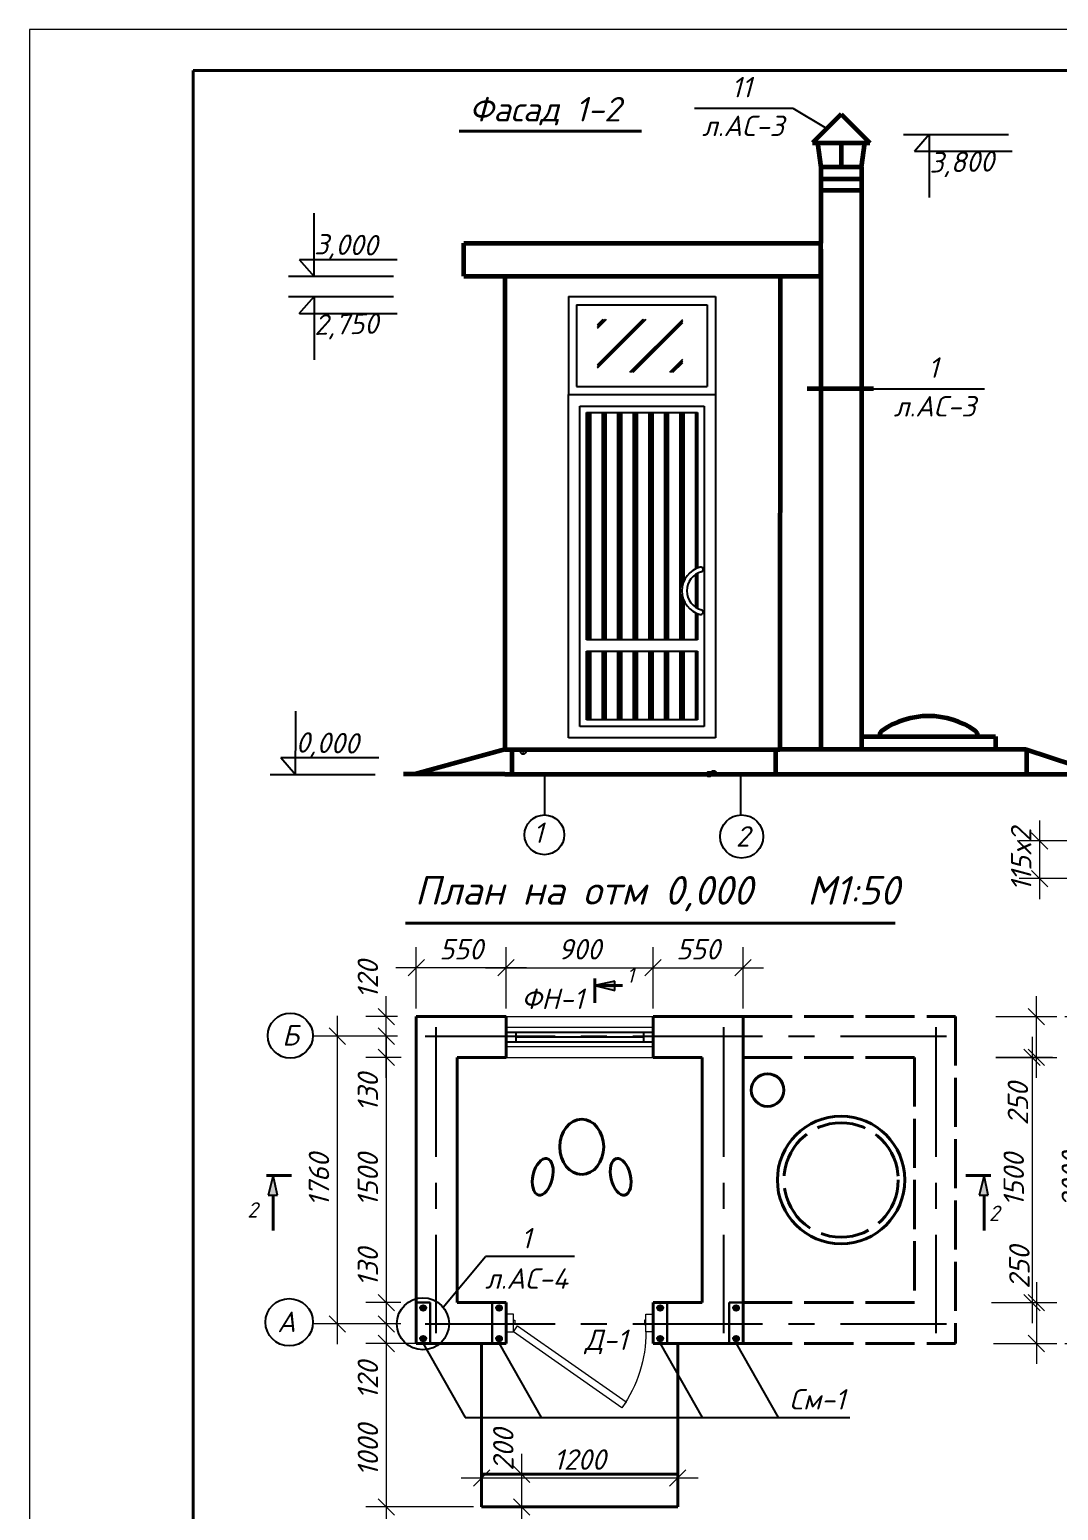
# Model space of a CAD drawing. Extents: x 108150 to 142535, y -18867 to -9422.
# Drawn here: x 140003.4 to 140129.3, y -15978.5 to -15797.3 of the extents above; entities that cross this region are included whole.
import ezdxf

# ---------------------------------------------------------------- set-up
doc = ezdxf.new("R2010")
doc.units = 0
doc.header["$MEASUREMENT"] = 0
doc.header["$PDMODE"] = 32
doc.header["$PDSIZE"] = 0.6
doc.linetypes.add('ACAD_ISO02W100', pattern=[15, 12, -3])
doc.linetypes.add('CENTER', pattern=[50.8, 31.75, -6.35, 6.35, -6.35])
for name, color, linetype, lineweight in [('A_Doors', 8, 'Continuous', 13), ('Выносные', 8, 'Continuous', 15), ('надписи', 2, 'Continuous', 15), ('Основные', 4, 'Continuous', 40), ('Разм.', 8, 'Continuous', 15), ('Размер', 8, 'Continuous', 30), ('РАЗМЕРЫ', 8, 'Continuous', 30), ('Существующ', 7, 'Continuous', 15), ('Текст', 2, 'Continuous', 15)]:
    doc.layers.add(name, color=color, linetype=linetype, lineweight=lineweight)
doc.styles.add('ГОСТ2.5', font='isocpeur.ttf', dxfattribs={"oblique": 15, "height": 2.5})
doc.styles.add('ГОСТ3', font='isocpeur.ttf', dxfattribs={"oblique": 15, "height": 3})
doc.styles.add('ГОСТ3.5', font='isocpeur.ttf', dxfattribs={"oblique": 15, "height": 3.5})
doc.dimstyles.new('50', dxfattribs={"dimtxt": 3.5, "dimasz": 2, "dimexe": 2.5, "dimexo": 1, "dimgap": 1, "dimtad": 1, "dimdec": 0, "dimlfac": 50, "dimtxsty": 'ГОСТ3.5', "dimblk": 'ARCHTICK', "dimcen": 2.5, "dimdle": 2.5, "dimclrd": 256, "dimclre": 256, "dimclrt": 2, "dimadec": 3, "dimazin": 0, "dimtfac": 1, "dimtdec": 0, "dimtmove": 1, "dimatfit": 3, "dimldrblk": 'DOTSMALL', "dimfxl": 1, "dimlwd": -1, "dimlwe": -1, "dimarcsym": 0})

# ---------------------------------------------------------------- blocks, each defined once
blk = doc.blocks.new('*U4020')
at = {"layer": 'A_Doors', "color": 1, "linetype": 'Continuous', "lineweight": 13}
for points in [[(50, 120), (79, 79), (824, 601), (795, 642)], [(50, 0), (0, 0), (0, 120), (50, 120)], [(960, 0), (1010, 0), (1010, 120), (960, 120)], [(50, 40), (60, 40), (60, 70), (50, 70)], [(960, 40), (950, 40), (950, 70), (960, 70)]]:
    blk.add_lwpolyline(points, close=True, dxfattribs=at)
blk.add_arc((50, 120), 910, 0, 35, dxfattribs=at)
blk = doc.blocks.new('_Oblique')
at = {"color": 0, "linetype": 'ByBlock', "lineweight": -2}
blk.add_line((-0.5, -0.5), (0.5, 0.5), dxfattribs=at)
blk = doc.blocks.new('*D4247')
at = {"layer": 'Defpoints', "color": 0, "lineweight": 0, "ltscale": 0.5, "transparency": 16777216}
for p in [(140041.08, -15920.49), (140047.43, -15920.49), (140047.43, -15955.69)]:
    blk.add_point(p, dxfattribs=at)
at = {"layer": 'Разм.', "ltscale": 0.5, "transparency": 16777216}
for p, q in [((140041.08, -15958.19), (140041.08, -15917.99)), ((140046.43, -15920.49), (140038.58, -15920.49)), ((140046.43, -15955.69), (140038.58, -15955.69))]:
    blk.add_line(p, q, dxfattribs=at)
at = {"layer": 'Разм.', "ltscale": 0.5, "transparency": 16777216, "xscale": 2, "yscale": 2, "zscale": 2}
for p, rotation in [((140041.08, -15920.49), 90), ((140041.08, -15955.69), 270)]:
    blk.add_blockref('_Oblique', p, dxfattribs=dict(at, rotation=rotation))
at = {"layer": 'Разм.', "color": 2, "lineweight": 40, "ltscale": 0.5, "transparency": 16777216, "insert": (140038.83, -15938.09), "char_height": 2.5, "attachment_point": 5, "rotation": 90, "style": 'ГОСТ2.5'}
blk.add_mtext('1760', dxfattribs=at)
blk = doc.blocks.new('_DotSmall')
at = {"color": 0, "linetype": 'ByBlock', "lineweight": 15, "const_width": 0.5}
blk.add_lwpolyline([(-0.0625, 0, 1), (0.0625, 0, 1)], format="xyb", close=True, dxfattribs=at)
blk = doc.blocks.new('*D4248')
at = {"layer": 'Defpoints', "color": 0, "lineweight": 0, "ltscale": 0.5, "transparency": 16777216}
for p in [(140049.9, -15923.09), (140047.06, -15953.09), (140049.13, -15953.09)]:
    blk.add_point(p, dxfattribs=at)
at = {"layer": 'Разм.', "ltscale": 0.5, "transparency": 16777216}
for p, q in [((140047.06, -15920.59), (140047.06, -15955.59)), ((140048.9, -15923.09), (140044.56, -15923.09)), ((140048.13, -15953.09), (140044.56, -15953.09))]:
    blk.add_line(p, q, dxfattribs=at)
at = {"layer": 'Разм.', "ltscale": 0.5, "transparency": 16777216, "xscale": 2, "yscale": 2, "zscale": 2}
for p, rotation in [((140047.06, -15923.09), 90), ((140047.06, -15953.09), 270)]:
    blk.add_blockref('_Oblique', p, dxfattribs=dict(at, rotation=rotation))
at = {"layer": 'Разм.', "color": 2, "lineweight": 40, "ltscale": 0.5, "transparency": 16777216, "insert": (140044.81, -15938.09), "char_height": 2.5, "attachment_point": 5, "rotation": 90, "style": 'ГОСТ2.5'}
blk.add_mtext('1500', dxfattribs=at)
blk = doc.blocks.new('*D4249')
at = {"layer": 'Defpoints', "color": 0, "lineweight": 0, "ltscale": 0.5, "transparency": 16777216}
for p in [(140047.06, -15920.49), (140049.44, -15920.49), (140049.44, -15923.09)]:
    blk.add_point(p, dxfattribs=at)
at = {"layer": 'Разм.', "ltscale": 0.5, "transparency": 16777216}
for p, q in [((140047.06, -15925.59), (140047.06, -15917.99)), ((140048.44, -15920.49), (140044.56, -15920.49)), ((140048.44, -15923.09), (140044.56, -15923.09))]:
    blk.add_line(p, q, dxfattribs=at)
at = {"layer": 'Разм.', "ltscale": 0.5, "transparency": 16777216, "xscale": 2, "yscale": 2, "zscale": 2}
for p, rotation in [((140047.06, -15920.49), 90), ((140047.06, -15923.09), 270)]:
    blk.add_blockref('_Oblique', p, dxfattribs=dict(at, rotation=rotation))
at = {"layer": 'Разм.', "color": 2, "lineweight": 40, "ltscale": 0.5, "transparency": 16777216, "insert": (140044.81, -15927.4), "char_height": 2.5, "attachment_point": 5, "rotation": 90, "style": 'ГОСТ2.5'}
blk.add_mtext('130', dxfattribs=at)
blk = doc.blocks.new('*D4250')
at = {"layer": 'Defpoints', "color": 0, "lineweight": 0, "ltscale": 0.5, "transparency": 16777216}
for p in [(140047.06, -15918.09), (140049.44, -15918.09), (140049.44, -15920.49)]:
    blk.add_point(p, dxfattribs=at)
at = {"layer": 'Разм.', "ltscale": 0.5, "transparency": 16777216}
for p, q in [((140047.06, -15922.99), (140047.06, -15915.59)), ((140048.44, -15918.09), (140044.56, -15918.09)), ((140048.44, -15920.49), (140044.56, -15920.49))]:
    blk.add_line(p, q, dxfattribs=at)
at = {"layer": 'Разм.', "ltscale": 0.5, "transparency": 16777216, "xscale": 2, "yscale": 2, "zscale": 2}
for p, rotation in [((140047.06, -15918.09), 90), ((140047.06, -15920.49), 270)]:
    blk.add_blockref('_Oblique', p, dxfattribs=dict(at, rotation=rotation))
at = {"layer": 'Разм.', "color": 2, "lineweight": 40, "ltscale": 0.5, "transparency": 16777216, "insert": (140044.81, -15913.58), "char_height": 2.5, "attachment_point": 5, "rotation": 90, "style": 'ГОСТ2.5'}
blk.add_mtext('120', dxfattribs=at)
blk = doc.blocks.new('*D4251')
at = {"layer": 'Defpoints', "color": 0, "lineweight": 0, "ltscale": 0.5, "transparency": 16777216}
for p in [(140049.83, -15953.09), (140047.06, -15955.69), (140049.85, -15955.69)]:
    blk.add_point(p, dxfattribs=at)
at = {"layer": 'Разм.', "ltscale": 0.5, "transparency": 16777216}
for p, q in [((140047.06, -15950.59), (140047.06, -15958.19)), ((140048.83, -15953.09), (140044.56, -15953.09)), ((140048.85, -15955.69), (140044.56, -15955.69))]:
    blk.add_line(p, q, dxfattribs=at)
at = {"layer": 'Разм.', "ltscale": 0.5, "transparency": 16777216, "xscale": 2, "yscale": 2, "zscale": 2}
for p, rotation in [((140047.06, -15953.09), 90), ((140047.06, -15955.69), 270)]:
    blk.add_blockref('_Oblique', p, dxfattribs=dict(at, rotation=rotation))
at = {"layer": 'Разм.', "color": 2, "lineweight": 40, "ltscale": 0.5, "transparency": 16777216, "insert": (140044.81, -15948.78), "char_height": 2.5, "attachment_point": 5, "rotation": 90, "style": 'ГОСТ2.5'}
blk.add_mtext('130', dxfattribs=at)
blk = doc.blocks.new('*D4252')
at = {"layer": 'Defpoints', "color": 0, "lineweight": 0, "ltscale": 0.5, "transparency": 16777216}
for p in [(140049.29, -15955.69), (140047.06, -15958.09), (140049.35, -15958.09)]:
    blk.add_point(p, dxfattribs=at)
at = {"layer": 'Разм.', "ltscale": 0.5, "transparency": 16777216}
for p, q in [((140047.06, -15953.19), (140047.06, -15960.59)), ((140048.29, -15955.69), (140044.56, -15955.69)), ((140048.35, -15958.09), (140044.56, -15958.09))]:
    blk.add_line(p, q, dxfattribs=at)
at = {"layer": 'Разм.', "ltscale": 0.5, "transparency": 16777216, "xscale": 2, "yscale": 2, "zscale": 2}
for p, rotation in [((140047.06, -15955.69), 90), ((140047.06, -15958.09), 270)]:
    blk.add_blockref('_Oblique', p, dxfattribs=dict(at, rotation=rotation))
at = {"layer": 'Разм.', "color": 2, "lineweight": 40, "ltscale": 0.5, "transparency": 16777216, "insert": (140044.81, -15962.6), "char_height": 2.5, "attachment_point": 5, "rotation": 90, "style": 'ГОСТ2.5'}
blk.add_mtext('120', dxfattribs=at)
blk = doc.blocks.new('*D4253')
at = {"layer": 'Defpoints', "color": 0, "lineweight": 0, "ltscale": 0.5, "transparency": 16777216}
for p in [(140054.75, -15958.09), (140047.07, -15978.09), (140058.73, -15978.09)]:
    blk.add_point(p, dxfattribs=at)
at = {"layer": 'Разм.', "ltscale": 0.5, "transparency": 16777216}
for p, q in [((140047.07, -15955.59), (140047.07, -15980.59)), ((140053.75, -15958.09), (140044.57, -15958.09)), ((140057.73, -15978.09), (140044.57, -15978.09))]:
    blk.add_line(p, q, dxfattribs=at)
at = {"layer": 'Разм.', "ltscale": 0.5, "transparency": 16777216, "xscale": 2, "yscale": 2, "zscale": 2}
for p, rotation in [((140047.07, -15958.09), 90), ((140047.07, -15978.09), 270)]:
    blk.add_blockref('_Oblique', p, dxfattribs=dict(at, rotation=rotation))
at = {"layer": 'Разм.', "color": 2, "lineweight": 40, "ltscale": 0.5, "transparency": 16777216, "insert": (140044.82, -15971.16), "char_height": 2.5, "attachment_point": 5, "rotation": 90, "style": 'ГОСТ2.5'}
blk.add_mtext('1000', dxfattribs=at)
blk = doc.blocks.new('*D4263')
at = {"layer": 'Defpoints', "color": 0, "lineweight": 0, "ltscale": 0.5, "transparency": 16777216}
for p in [(140120.67, -15918.09), (140120.66, -15923.09), (140126.62, -15923.09)]:
    blk.add_point(p, dxfattribs=at)
at = {"layer": 'Разм.', "ltscale": 0.5, "transparency": 16777216}
for p, q in [((140126.62, -15915.59), (140126.62, -15925.59)), ((140121.67, -15918.09), (140129.12, -15918.09)), ((140121.66, -15923.09), (140129.12, -15923.09))]:
    blk.add_line(p, q, dxfattribs=at)
at = {"layer": 'Разм.', "ltscale": 0.5, "transparency": 16777216, "xscale": 2, "yscale": 2, "zscale": 2}
for p, rotation in [((140126.62, -15918.09), 90), ((140126.62, -15923.09), 270)]:
    blk.add_blockref('_Oblique', p, dxfattribs=dict(at, rotation=rotation))
at = {"layer": 'Разм.', "color": 2, "lineweight": 40, "ltscale": 0.5, "transparency": 16777216, "insert": (140124.37, -15928.78), "char_height": 2.5, "attachment_point": 5, "rotation": 90, "style": 'ГОСТ2.5'}
blk.add_mtext('250', dxfattribs=at)
blk = doc.blocks.new('*D4264')
at = {"layer": 'Defpoints', "color": 0, "lineweight": 0, "ltscale": 0.5, "transparency": 16777216}
for p in [(140120.66, -15923.07), (140120.15, -15953.09), (140126.11, -15953.09)]:
    blk.add_point(p, dxfattribs=at)
at = {"layer": 'Разм.', "ltscale": 0.5, "transparency": 16777216}
for p, q in [((140126.11, -15920.57), (140126.11, -15955.59)), ((140121.66, -15923.07), (140128.61, -15923.07)), ((140121.15, -15953.09), (140128.61, -15953.09))]:
    blk.add_line(p, q, dxfattribs=at)
at = {"layer": 'Разм.', "ltscale": 0.5, "transparency": 16777216, "xscale": 2, "yscale": 2, "zscale": 2}
for p, rotation in [((140126.11, -15923.07), 90), ((140126.11, -15953.09), 270)]:
    blk.add_blockref('_Oblique', p, dxfattribs=dict(at, rotation=rotation))
at = {"layer": 'Разм.', "color": 2, "lineweight": 40, "ltscale": 0.5, "transparency": 16777216, "insert": (140123.86, -15938.08), "char_height": 2.5, "attachment_point": 5, "rotation": 90, "style": 'ГОСТ2.5'}
blk.add_mtext('1500', dxfattribs=at)
blk = doc.blocks.new('*D4265')
at = {"layer": 'Defpoints', "color": 0, "lineweight": 0, "ltscale": 0.5, "transparency": 16777216}
for p in [(140120.29, -15953.09), (140120.37, -15958.09), (140126.64, -15958.09)]:
    blk.add_point(p, dxfattribs=at)
at = {"layer": 'Разм.', "ltscale": 0.5, "transparency": 16777216}
for p, q in [((140126.64, -15950.59), (140126.64, -15960.59)), ((140121.29, -15953.09), (140129.14, -15953.09)), ((140121.37, -15958.09), (140129.14, -15958.09))]:
    blk.add_line(p, q, dxfattribs=at)
at = {"layer": 'Разм.', "ltscale": 0.5, "transparency": 16777216, "xscale": 2, "yscale": 2, "zscale": 2}
for p, rotation in [((140126.64, -15953.09), 90), ((140126.64, -15958.09), 270)]:
    blk.add_blockref('_Oblique', p, dxfattribs=dict(at, rotation=rotation))
at = {"layer": 'Разм.', "color": 2, "lineweight": 40, "ltscale": 0.5, "transparency": 16777216, "insert": (140124.55, -15948.78), "char_height": 2.5, "attachment_point": 5, "rotation": 90, "style": 'ГОСТ2.5'}
blk.add_mtext('250', dxfattribs=at)
blk = doc.blocks.new('*D4266')
at = {"layer": 'Defpoints', "color": 0, "lineweight": 0, "ltscale": 0.5, "transparency": 16777216}
for p in [(140129.11, -15918.09), (140133.21, -15918.09), (140129.11, -15958.09)]:
    blk.add_point(p, dxfattribs=at)
at = {"layer": 'Разм.', "ltscale": 0.5, "transparency": 16777216}
for p, q in [((140133.21, -15960.59), (140133.21, -15915.59)), ((140130.11, -15918.09), (140135.71, -15918.09)), ((140130.11, -15958.09), (140135.71, -15958.09))]:
    blk.add_line(p, q, dxfattribs=at)
at = {"layer": 'Разм.', "ltscale": 0.5, "transparency": 16777216, "xscale": 2, "yscale": 2, "zscale": 2}
for p, rotation in [((140133.21, -15918.09), 90), ((140133.21, -15958.09), 270)]:
    blk.add_blockref('_Oblique', p, dxfattribs=dict(at, rotation=rotation))
at = {"layer": 'Разм.', "color": 2, "lineweight": 40, "ltscale": 0.5, "transparency": 16777216, "insert": (140130.96, -15938.09), "char_height": 2.5, "attachment_point": 5, "rotation": 90, "style": 'ГОСТ2.5'}
blk.add_mtext('2000', dxfattribs=at)
blk = doc.blocks.new('*D4363')
at = {"layer": 'Defpoints', "color": 0, "lineweight": 0, "ltscale": 0.5, "transparency": 16777216}
for p in [(140132.27, -15896.61), (140127.02, -15901.21), (140137.52, -15901.21)]:
    blk.add_point(p, dxfattribs=at)
at = {"layer": 'Разм.', "ltscale": 0.5, "transparency": 16777216}
for p, q in [((140127.02, -15894.11), (140127.02, -15903.71)), ((140131.27, -15896.61), (140124.52, -15896.61)), ((140136.52, -15901.21), (140124.52, -15901.21))]:
    blk.add_line(p, q, dxfattribs=at)
at = {"layer": 'Разм.', "ltscale": 0.5, "transparency": 16777216, "xscale": 2, "yscale": 2, "zscale": 2}
for p, rotation in [((140127.02, -15896.61), 90), ((140127.02, -15901.21), 270)]:
    blk.add_blockref('_Oblique', p, dxfattribs=dict(at, rotation=rotation))
at = {"layer": 'Разм.', "color": 2, "lineweight": 40, "ltscale": 0.5, "transparency": 16777216, "insert": (140124.77, -15898.91), "char_height": 2.5, "attachment_point": 5, "rotation": 90, "style": 'ГОСТ2.5'}
blk.add_mtext('115x2', dxfattribs=at)
blk = doc.blocks.new('*D4443')
at = {"layer": 'Defpoints', "color": 0, "lineweight": 0, "ltscale": 0.5, "transparency": 16777216}
for p in [(140050.73, -15912.11), (140050.73, -15918.09), (140061.73, -15918.09)]:
    blk.add_point(p, dxfattribs=at)
at = {"layer": 'Разм.', "ltscale": 0.5, "transparency": 16777216}
for p, q in [((140050.73, -15917.09), (140050.73, -15909.61)), ((140061.73, -15917.09), (140061.73, -15909.61)), ((140064.23, -15912.11), (140048.23, -15912.11))]:
    blk.add_line(p, q, dxfattribs=at)
at = {"layer": 'Разм.', "ltscale": 0.5, "transparency": 16777216, "xscale": 2, "yscale": 2, "zscale": 2, "rotation": 180}
blk.add_blockref('_Oblique', (140050.73, -15912.11), dxfattribs=at)
at = {"layer": 'Разм.', "ltscale": 0.5, "transparency": 16777216, "xscale": 2, "yscale": 2, "zscale": 2}
blk.add_blockref('_Oblique', (140061.73, -15912.11), dxfattribs=at)
at = {"layer": 'Разм.', "color": 2, "lineweight": 40, "ltscale": 0.5, "transparency": 16777216, "insert": (140056.23, -15909.86), "char_height": 2.5, "attachment_point": 5, "style": 'ГОСТ2.5'}
blk.add_mtext('550', dxfattribs=at)
blk = doc.blocks.new('*D4444')
at = {"layer": 'Defpoints', "color": 0, "lineweight": 0, "ltscale": 0.5, "transparency": 16777216}
for p in [(140079.73, -15912.11), (140061.73, -15918.09), (140079.73, -15918.09)]:
    blk.add_point(p, dxfattribs=at)
at = {"layer": 'Разм.', "ltscale": 0.5, "transparency": 16777216}
for p, q in [((140061.73, -15917.09), (140061.73, -15909.61)), ((140079.73, -15917.09), (140079.73, -15909.61)), ((140059.23, -15912.11), (140082.23, -15912.11))]:
    blk.add_line(p, q, dxfattribs=at)
at = {"layer": 'Разм.', "ltscale": 0.5, "transparency": 16777216, "xscale": 2, "yscale": 2, "zscale": 2, "rotation": 180}
blk.add_blockref('_Oblique', (140061.73, -15912.11), dxfattribs=at)
at = {"layer": 'Разм.', "ltscale": 0.5, "transparency": 16777216, "xscale": 2, "yscale": 2, "zscale": 2}
blk.add_blockref('_Oblique', (140079.73, -15912.11), dxfattribs=at)
at = {"layer": 'Разм.', "color": 2, "lineweight": 40, "ltscale": 0.5, "transparency": 16777216, "insert": (140070.73, -15909.86), "char_height": 2.5, "attachment_point": 5, "style": 'ГОСТ2.5'}
blk.add_mtext('900', dxfattribs=at)
blk = doc.blocks.new('*D4445')
at = {"layer": 'Defpoints', "color": 0, "lineweight": 0, "ltscale": 0.5, "transparency": 16777216}
for p in [(140090.73, -15912.11), (140079.73, -15918.09), (140090.73, -15918.09)]:
    blk.add_point(p, dxfattribs=at)
at = {"layer": 'Разм.', "ltscale": 0.5, "transparency": 16777216}
for p, q in [((140079.73, -15917.09), (140079.73, -15909.61)), ((140090.73, -15917.09), (140090.73, -15909.61)), ((140077.23, -15912.11), (140093.23, -15912.11))]:
    blk.add_line(p, q, dxfattribs=at)
at = {"layer": 'Разм.', "ltscale": 0.5, "transparency": 16777216, "xscale": 2, "yscale": 2, "zscale": 2, "rotation": 180}
blk.add_blockref('_Oblique', (140079.73, -15912.11), dxfattribs=at)
at = {"layer": 'Разм.', "ltscale": 0.5, "transparency": 16777216, "xscale": 2, "yscale": 2, "zscale": 2}
blk.add_blockref('_Oblique', (140090.73, -15912.11), dxfattribs=at)
at = {"layer": 'Разм.', "color": 2, "lineweight": 40, "ltscale": 0.5, "transparency": 16777216, "insert": (140085.23, -15909.86), "char_height": 2.5, "attachment_point": 5, "style": 'ГОСТ2.5'}
blk.add_mtext('550', dxfattribs=at)
blk = doc.blocks.new('*D4439')
at = {"layer": 'Defpoints', "color": 0, "lineweight": 0, "ltscale": 0.5, "transparency": 16777216}
for p in [(140058.73, -15974.54), (140082.73, -15974.54), (140082.73, -15974.54)]:
    blk.add_point(p, dxfattribs=at)
at = {"layer": 'Разм.', "ltscale": 0.5, "transparency": 16777216}
for p, q in [((140058.73, -15973.54), (140058.73, -15972.04)), ((140082.73, -15973.54), (140082.73, -15972.04)), ((140056.23, -15974.54), (140085.23, -15974.54))]:
    blk.add_line(p, q, dxfattribs=at)
at = {"layer": 'Разм.', "ltscale": 0.5, "transparency": 16777216, "xscale": 2, "yscale": 2, "zscale": 2, "rotation": 180}
blk.add_blockref('_Oblique', (140058.73, -15974.54), dxfattribs=at)
at = {"layer": 'Разм.', "ltscale": 0.5, "transparency": 16777216, "xscale": 2, "yscale": 2, "zscale": 2}
blk.add_blockref('_Oblique', (140082.73, -15974.54), dxfattribs=at)
at = {"layer": 'Разм.', "color": 2, "lineweight": 40, "ltscale": 0.5, "transparency": 16777216, "insert": (140070.73, -15972.29), "char_height": 2.5, "attachment_point": 5, "style": 'ГОСТ2.5'}
blk.add_mtext('1200', dxfattribs=at)
blk = doc.blocks.new('*D4422')
at = {"layer": 'Defpoints', "color": 0, "lineweight": 0, "ltscale": 0.5, "transparency": 16777216}
for p in [(140060.29, -15974.09), (140063.64, -15974.09), (140060.29, -15978.09)]:
    blk.add_point(p, dxfattribs=at)
at = {"layer": 'Разм.', "ltscale": 0.5, "transparency": 16777216}
for p, q in [((140063.64, -15980.59), (140063.64, -15971.59)), ((140061.29, -15974.09), (140066.14, -15974.09)), ((140061.29, -15978.09), (140066.14, -15978.09))]:
    blk.add_line(p, q, dxfattribs=at)
at = {"layer": 'Разм.', "ltscale": 0.5, "transparency": 16777216, "xscale": 2, "yscale": 2, "zscale": 2}
for p, rotation in [((140063.64, -15974.09), 90), ((140063.64, -15978.09), 270)]:
    blk.add_blockref('_Oblique', p, dxfattribs=dict(at, rotation=rotation))
at = {"layer": 'Разм.', "color": 2, "lineweight": 40, "ltscale": 0.5, "transparency": 16777216, "insert": (140061.39, -15971.09), "char_height": 2.5, "attachment_point": 5, "rotation": 90, "style": 'ГОСТ2.5'}
blk.add_mtext('200', dxfattribs=at)

msp = doc.modelspace()

# ---------------------------------------------------------------- hatches: boundary and pattern name
at = {"ltscale": 50}
h = msp.add_hatch(dxfattribs=at)
h.set_pattern_fill('JIS_RC_18', color=5, scale=0.191489)
h.set_pattern_definition([(45, (139223.2953, -5101.245), (-2.4372617, 2.4372617), []), (45, (139223.4868, -5101.245), (-2.4372617, 2.4372617), []), (45, (139223.6782, -5101.245), (-2.4372617, 2.4372617), [])])
h.paths.add_polyline_path([(140083.3617, -15832.7899), (140072.9289, -15832.7899), (140072.9289, -15839.2661), (140083.3617, -15839.2661)])
at = {"layer": 'Размер', "linetype": 'CENTER', "lineweight": 25, "ltscale": 0.5}
for points in [[(140072.6063, -15914.2787), (140075.0339, -15913.7721), (140075.0324, -15914.2855)], [(140033.2389, -15937.5272), (140033.7456, -15939.9547), (140033.2322, -15939.9532)], [(140120.2373, -15937.5272), (140120.744, -15939.9547), (140120.2306, -15939.9532)]]:
    msp.add_hatch(color=2, dxfattribs=at).paths.add_polyline_path(points)
at = {"layer": 'РАЗМЕРЫ', "lineweight": 25, "ltscale": 0.5}
for points in [[(140075.0324, -15914.2901), (140075.0306, -15914.89), (140072.6063, -15914.2787)], [(140033.2275, -15939.9532), (140032.6276, -15939.9515), (140033.2389, -15937.5272)], [(140120.226, -15939.9532), (140119.6261, -15939.9515), (140120.2373, -15937.5272)]]:
    msp.add_hatch(color=2, dxfattribs=at).paths.add_polyline_path(points)

# ---------------------------------------------------------------- linework, layer by layer
at = {"color": 2, "lineweight": 40}
for p, q in [((140055.9932, -15809.7801), (140078.3173, -15809.7801)), ((140049.4354, -15906.6808), (140109.3568, -15906.6808))]:
    msp.add_line(p, q, dxfattribs=at)
at = {"color": 2}
for p, q in [((140111.7032, -15812.2265), (140113.5062, -15810.1494)), ((140113.5027, -15810.1494), (140113.5027, -15813.0654)), ((140111.7106, -15812.2265), (140118.6628, -15812.2265)), ((140113.5227, -15813.0724), (140113.5227, -15817.903)), ((140118.6628, -15812.2265), (140123.6718, -15812.2265)), ((140038.2407, -15824.6155), (140038.2407, -15819.7848)), ((140036.4213, -15825.4613), (140038.2243, -15827.5385)), ((140036.4287, -15825.4613), (140043.3809, -15825.4613)), ((140038.2207, -15827.5385), (140038.2207, -15824.6225)), ((140043.3809, -15825.4613), (140048.3898, -15825.4613)), ((140036.4248, -15832.0741), (140038.2278, -15829.997)), ((140038.2243, -15829.997), (140038.2243, -15832.9129)), ((140036.4322, -15832.0741), (140043.3844, -15832.0741)), ((140038.2443, -15832.9199), (140038.2443, -15837.7506)), ((140043.3844, -15832.0741), (140048.3934, -15832.0741)), ((140035.9898, -15885.5598), (140035.9898, -15880.7291)), ((140035.9698, -15888.4828), (140035.9698, -15885.5668)), ((140034.1703, -15886.4056), (140035.9733, -15888.4828)), ((140034.1777, -15886.4056), (140041.1299, -15886.4056)), ((140041.1299, -15886.4056), (140046.1389, -15886.4056))]:
    msp.add_line(p, q, dxfattribs=at)
at = {"color": 250, "lineweight": -2, "ltscale": 20}
for p, q in [((140069.3553, -15830.0057), (140069.3551, -15842.0057)), ((140069.3553, -15830.0057), (140087.3553, -15830.006)), ((140070.3553, -15831.0057), (140070.3551, -15841.0057)), ((140070.3553, -15831.0057), (140086.3544, -15831.006)), ((140086.3544, -15831.006), (140086.3544, -15841.006)), ((140087.3553, -15830.006), (140087.3551, -15842.006)), ((140069.3551, -15842.0057), (140087.3551, -15842.006)), ((140069.3551, -15884.0057), (140069.3551, -15842.0057)), ((140069.3551, -15842.0057), (140087.3551, -15842.0057)), ((140070.3551, -15841.0057), (140086.3544, -15841.006)), ((140087.3551, -15842.0057), (140087.3551, -15884.0057)), ((140070.7551, -15882.6057), (140070.7551, -15843.4057)), ((140070.7551, -15843.4057), (140085.9551, -15843.4057)), ((140071.5551, -15872.0057), (140071.5551, -15844.2057)), ((140071.5551, -15844.2057), (140085.1551, -15844.2057)), ((140085.1551, -15844.2057), (140085.1551, -15863.2145)), ((140085.9551, -15843.4057), (140085.9551, -15882.6057)), ((140085.1551, -15863.8724), (140085.1551, -15868.1389)), ((140085.1551, -15868.7968), (140085.1551, -15872.0057)), ((140085.1551, -15872.0057), (140071.5551, -15872.0057)), ((140071.5551, -15881.8057), (140071.5551, -15873.4057)), ((140071.5551, -15873.4057), (140085.1551, -15873.4057)), ((140085.1551, -15873.4057), (140085.1551, -15881.8057)), ((140085.1551, -15881.8057), (140071.5551, -15881.8057)), ((140087.3551, -15884.0057), (140069.3551, -15884.0057)), ((140085.9551, -15882.6057), (140070.7551, -15882.6057))]:
    msp.add_line(p, q, dxfattribs=at)
at = {"color": 250, "lineweight": -2, "ltscale": 100}
for p, q in [((140071.6157, -15872.0057), (140071.6157, -15844.2057)), ((140071.8538, -15872.0057), (140071.8538, -15844.2057)), ((140072.0919, -15872.0057), (140072.0919, -15844.2057)), ((140073.5207, -15872.0057), (140073.5207, -15844.2057)), ((140073.7588, -15872.0057), (140073.7588, -15844.2057)), ((140073.9969, -15872.0057), (140073.9969, -15844.2057)), ((140075.4257, -15872.0057), (140075.4257, -15844.2057)), ((140075.6638, -15872.0057), (140075.6638, -15844.2057)), ((140075.9019, -15872.0057), (140075.9019, -15844.2057)), ((140077.3307, -15872.0057), (140077.3307, -15844.2057)), ((140077.5688, -15872.0057), (140077.5688, -15844.2057)), ((140077.8069, -15872.0057), (140077.8069, -15844.2057)), ((140079.2357, -15872.0057), (140079.2357, -15844.2057)), ((140079.4738, -15872.0057), (140079.4738, -15844.2057)), ((140079.7119, -15872.0057), (140079.7119, -15844.2057)), ((140081.1407, -15872.0057), (140081.1407, -15844.2057)), ((140081.3788, -15872.0057), (140081.3788, -15844.2057)), ((140081.6169, -15872.0057), (140081.6169, -15844.2057)), ((140083.0457, -15872.0057), (140083.0457, -15844.2057)), ((140083.2838, -15865.5906), (140083.2838, -15844.2057)), ((140083.5219, -15864.7685), (140083.5219, -15844.2057)), ((140084.9507, -15863.304), (140084.9507, -15844.2057)), ((140084.9507, -15868.0205), (140084.9507, -15863.9909)), ((140083.2838, -15872.0057), (140083.2838, -15866.4207)), ((140083.5219, -15872.0057), (140083.5219, -15867.2428)), ((140084.9507, -15872.0057), (140084.9507, -15868.7073)), ((140071.6157, -15881.8057), (140071.6157, -15873.4057)), ((140071.8538, -15881.8057), (140071.8538, -15873.4057)), ((140072.0919, -15881.8057), (140072.0919, -15873.4057)), ((140073.5207, -15881.8057), (140073.5207, -15873.4057)), ((140073.7588, -15881.8057), (140073.7588, -15873.4057)), ((140073.9969, -15881.8057), (140073.9969, -15873.4057)), ((140075.4257, -15881.8057), (140075.4257, -15873.4057)), ((140075.6638, -15881.8057), (140075.6638, -15873.4057)), ((140075.9019, -15881.8057), (140075.9019, -15873.4057)), ((140077.3307, -15881.8057), (140077.3307, -15873.4057)), ((140077.5688, -15881.8057), (140077.5688, -15873.4057)), ((140077.8069, -15881.8057), (140077.8069, -15873.4057)), ((140079.2357, -15881.8057), (140079.2357, -15873.4057)), ((140079.4738, -15881.8057), (140079.4738, -15873.4057)), ((140079.7119, -15881.8057), (140079.7119, -15873.4057)), ((140081.1407, -15881.8057), (140081.1407, -15873.4057)), ((140081.3788, -15881.8057), (140081.3788, -15873.4057)), ((140081.6169, -15881.8057), (140081.6169, -15873.4057)), ((140083.0457, -15881.8057), (140083.0457, -15873.4057)), ((140083.2838, -15881.8057), (140083.2838, -15873.4057)), ((140083.5219, -15881.8057), (140083.5219, -15873.4057)), ((140084.9507, -15881.8057), (140084.9507, -15873.4057))]:
    msp.add_line(p, q, dxfattribs=at)
at = {"color": 4}
for p, q in [((140061.7313, -15919.9826), (140079.7313, -15919.9826)), ((140062.9217, -15919.9826), (140062.9217, -15921.173)), ((140078.5409, -15919.9826), (140078.5409, -15921.173)), ((140061.7313, -15921.173), (140079.7313, -15921.173)), ((140062.9217, -15920.5778), (140078.5409, -15920.5778))]:
    msp.add_line(p, q, dxfattribs=at)
at = {"color": 0, "linetype": 'ByBlock', "lineweight": 30, "ltscale": 100}
for p, q in [((140050.7313, -15958.0874), (140050.7313, -15953.0874)), ((140052.4418, -15953.0874), (140050.7313, -15953.0874)), ((140052.4418, -15958.0874), (140052.4418, -15953.0874)), ((140060.0208, -15958.0874), (140060.0208, -15953.0874)), ((140061.7313, -15953.0874), (140060.0208, -15953.0874)), ((140061.7313, -15958.0874), (140061.7313, -15953.0874)), ((140079.7313, -15958.0874), (140079.7313, -15953.0874)), ((140081.4418, -15953.0874), (140079.7313, -15953.0874)), ((140081.4418, -15958.0874), (140081.4418, -15953.0874)), ((140089.0208, -15958.0874), (140089.0208, -15953.0874)), ((140090.7313, -15953.0874), (140089.0208, -15953.0874)), ((140090.7313, -15958.0874), (140090.7313, -15953.0874)), ((140052.4418, -15958.0874), (140050.7313, -15958.0874)), ((140061.7313, -15958.0874), (140060.0208, -15958.0874)), ((140081.4418, -15958.0874), (140079.7313, -15958.0874)), ((140090.7313, -15958.0874), (140089.0208, -15958.0874))]:
    msp.add_line(p, q, dxfattribs=at)
at = {"color": 4, "lineweight": 20, "ltscale": 100}
msp.add_lwpolyline([(140061.7313, -15919.3874), (140079.7313, -15919.3874), (140079.7313, -15921.7874), (140061.7313, -15921.7874)], close=True, dxfattribs=at)
at = {"const_width": 0.3257}
for points in [[(140051.7512, -15953.7477, -1), (140051.419, -15953.7477, -1)], [(140061.0407, -15953.7477, -1), (140060.7085, -15953.7477, -1)], [(140080.7512, -15953.7477, -1), (140080.419, -15953.7477, -1)], [(140090.0407, -15953.7477, -1), (140089.7085, -15953.7477, -1)], [(140051.7512, -15957.4992, -1), (140051.419, -15957.4992, -1)], [(140061.0407, -15957.4992, -1), (140060.7085, -15957.4992, -1)], [(140080.7512, -15957.4992, -1), (140080.419, -15957.4992, -1)], [(140090.0407, -15957.4992, -1), (140089.7085, -15957.4992, -1)]]:
    msp.add_lwpolyline(points, format="xyb", close=True, dxfattribs=at)
msp.add_circle((140051.5559, -15955.6788), 3.1891)
at = {"ltscale": 30}
for centre in [(140051.5865, -15953.7463), (140060.876, -15953.7463), (140080.5866, -15953.7463), (140089.876, -15953.7463), (140051.5865, -15957.4977), (140060.876, -15957.4977), (140080.5866, -15957.4977), (140089.876, -15957.4977)]:
    msp.add_circle(centre, 0.3524, dxfattribs=at)
at = {"color": 250, "lineweight": 25, "ltscale": 100}
for centre, radius, start, end in [((140086.2549, -15866.0057), 3, 104.995551, 255.004449), ((140086.2547, -15866.0057), 2.4, 104.899971, 255.130301), ((140085.5551, -15863.3979), 0.3, 285.963314, 104.757393), ((140085.5551, -15868.6134), 0.3, 255.242607, 73.793099)]:
    msp.add_arc(centre, radius, start, end, dxfattribs=at)
at = {"layer": 'Выносные'}
for p, q in [((140423.4138, -15797.346), (140003.4138, -15797.346)), ((140003.4138, -15797.346), (140003.4138, -16094.346)), ((140423.4138, -15797.346), (140003.4138, -15797.346)), ((140003.4138, -15797.346), (140003.4138, -16094.346))]:
    msp.add_line(p, q, dxfattribs=at)
at = {"layer": 'Выносные', "color": 253}
for p, q in [((140039.8125, -15920.4873), (140038.0625, -15920.4873)), ((140039.8265, -15955.6873), (140038.0765, -15955.6873))]:
    msp.add_line(p, q, dxfattribs=at)
at = {"layer": 'Основные'}
for p, q in [((140023.4138, -15802.346), (140023.4138, -16089.346)), ((140418.4138, -15802.346), (140023.4138, -15802.346)), ((140023.4138, -15802.346), (140023.4138, -16089.346)), ((140418.4138, -15802.346), (140023.4138, -15802.346))]:
    msp.add_line(p, q, dxfattribs=at)
at = {"layer": 'Размер', "color": 2, "linetype": 'ByBlock', "lineweight": 25, "ltscale": 0.5}
for p, q in [((140075.0339, -15913.7721), (140072.6063, -15914.2787)), ((140033.7456, -15939.9547), (140033.2389, -15937.5272)), ((140120.744, -15939.9547), (140120.2373, -15937.5272))]:
    msp.add_line(p, q, dxfattribs=at)
at = {"layer": 'Размер', "color": 2, "linetype": 'CENTER', "lineweight": 25, "ltscale": 0.5}
for p, q in [((140075.0306, -15914.89), (140075.0339, -15913.7721)), ((140032.6276, -15939.9515), (140033.7456, -15939.9547)), ((140119.6261, -15939.9515), (140120.744, -15939.9547))]:
    msp.add_line(p, q, dxfattribs=at)
at = {"layer": 'Размер', "color": 1, "linetype": 'ByBlock', "lineweight": 25, "ltscale": 0.5}
for centre, radius in [((140066.4187, -15895.856), 2.431), ((140090.5592, -15896.0609), 2.6404), ((140035.3203, -15920.4235), 2.7564), ((140035.1851, -15955.4868), 2.8983)]:
    msp.add_circle(centre, radius, dxfattribs=at)
at = {"layer": 'РАЗМЕРЫ', "color": 2, "lineweight": 25, "ltscale": 0.5}
for p, q in [((140084.7893, -15806.9736), (140096.8268, -15806.9736)), ((140096.8268, -15806.9736), (140100.99, -15809.432)), ((140110.3703, -15810.1584), (140123.2352, -15810.1584)), ((140035.0884, -15827.5294), (140047.9532, -15827.5294)), ((140035.0919, -15830.006), (140047.9568, -15830.006)), ((140106.6995, -15841.2856), (140120.2884, -15841.2856)), ((140032.8374, -15888.4737), (140045.7023, -15888.4737))]:
    msp.add_line(p, q, dxfattribs=at)
at = {"layer": 'РАЗМЕРЫ', "color": 1, "lineweight": 60, "ltscale": 0.5}
for p, q in [((140102.74, -15807.682), (140099.24, -15811.182)), ((140102.74, -15807.682), (140106.24, -15811.182)), ((140099.24, -15811.182), (140106.24, -15811.182)), ((140099.84, -15811.182), (140100.24, -15814.182)), ((140102.74, -15811.182), (140102.74, -15814.182)), ((140105.24, -15814.182), (140105.64, -15811.182)), ((140100.24, -15814.182), (140100.24, -15823.49)), ((140105.24, -15814.182), (140100.24, -15814.182)), ((140105.24, -15814.182), (140105.24, -15885.4323)), ((140100.24, -15815.5861), (140105.24, -15815.5861)), ((140100.24, -15816.9901), (140105.24, -15816.9901)), ((140056.5711, -15823.488), (140100.24, -15823.49)), ((140056.5711, -15827.4917), (140056.5711, -15823.488)), ((140100.24, -15827.4938), (140100.24, -15823.49)), ((140100.24, -15824.21), (140100.24, -15885.4323)), ((140056.5711, -15827.4917), (140100.24, -15827.4938)), ((140061.566, -15827.4919), (140061.572, -15885.4322)), ((140095.2822, -15827.4935), (140095.235, -15885.4323)), ((140106.6995, -15841.2856), (140098.5732, -15841.2856)), ((140105.235, -15883.8323), (140121.635, -15883.8323)), ((140107.435, -15883.6903), (140107.435, -15883.8323)), ((140119.435, -15883.6903), (140119.435, -15883.8323)), ((140121.635, -15883.8323), (140121.635, -15885.4323)), ((140061.572, -15885.4322), (140095.235, -15885.4323)), ((140062.4158, -15885.4322), (140062.4158, -15888.4321)), ((140081.416, -15885.4323), (140085.416, -15885.4323)), ((140094.7217, -15885.4323), (140094.7217, -15888.4323)), ((140125.435, -15885.4323), (140095.235, -15885.4323)), ((140125.435, -15885.4323), (140125.435, -15888.4323))]:
    msp.add_line(p, q, dxfattribs=at)
at = {"layer": 'РАЗМЕРЫ', "color": 8, "lineweight": 25, "ltscale": 0.5}
for p, q in [((140069.3562, -15827.4916), (140087.3562, -15827.4919)), ((140066.4137, -15888.4324), (140066.4187, -15893.425)), ((140090.4056, -15888.4324), (140090.4044, -15893.425)), ((140072.6063, -15914.2787), (140075.0306, -15914.89)), ((140033.2389, -15937.5272), (140032.6276, -15939.9515)), ((140120.2373, -15937.5272), (140119.6261, -15939.9515))]:
    msp.add_line(p, q, dxfattribs=at)
at = {"layer": 'РАЗМЕРЫ', "color": 8, "lineweight": 60, "ltscale": 0.5}
for p, q in [((140061.572, -15885.4322), (140050.5588, -15888.4459)), ((140125.435, -15885.4323), (140134.6355, -15888.4324)), ((140061.5711, -15888.4324), (140049.1562, -15888.4476))]:
    msp.add_line(p, q, dxfattribs=at)
at = {"layer": 'РАЗМЕРЫ', "lineweight": 60, "ltscale": 0.5}
msp.add_line((140061.5711, -15888.4321), (140136.0752, -15888.4324), dxfattribs=at)
at = {"layer": 'РАЗМЕРЫ', "color": 1, "lineweight": 40, "ltscale": 0.5}
for p, q in [((140072.6063, -15913.4309), (140072.6063, -15916.41)), ((140050.7313, -15918.0874), (140061.7313, -15918.0874)), ((140050.7313, -15918.0874), (140050.7313, -15958.0874)), ((140061.7313, -15923.0874), (140061.7313, -15918.0874)), ((140079.7313, -15918.0874), (140090.7313, -15918.0874)), ((140079.7313, -15923.0874), (140079.7313, -15918.0874)), ((140090.7313, -15918.0874), (140090.7313, -15958.0874)), ((140055.7313, -15923.0874), (140061.7313, -15923.0874)), ((140055.7313, -15923.0874), (140055.7313, -15953.0874)), ((140079.7313, -15923.0874), (140085.7313, -15923.0874)), ((140085.7313, -15923.0874), (140085.7313, -15953.0874)), ((140035.4867, -15937.5273), (140032.4077, -15937.5273)), ((140117.9895, -15937.5273), (140121.0686, -15937.5273)), ((140055.7313, -15953.0874), (140061.7313, -15953.0874)), ((140061.7313, -15953.0874), (140061.7313, -15958.0875)), ((140079.7313, -15953.0874), (140085.7313, -15953.0874)), ((140079.7313, -15953.0874), (140079.7313, -15958.0874)), ((140050.7313, -15958.0874), (140061.7313, -15958.0874)), ((140058.7313, -15958.0874), (140058.7313, -15978.0874)), ((140079.7313, -15958.0874), (140090.7313, -15958.0874)), ((140082.7313, -15958.0874), (140082.7313, -15978.0874)), ((140058.7313, -15974.0874), (140082.7313, -15974.0874)), ((140058.7313, -15978.0874), (140082.7313, -15978.0874))]:
    msp.add_line(p, q, dxfattribs=at)
at = {"layer": 'РАЗМЕРЫ', "color": 2, "lineweight": 40, "ltscale": 0.5}
for p, q in [((140073.0324, -15914.2901), (140075.9796, -15914.2901)), ((140033.2275, -15939.9532), (140033.2275, -15944.2746)), ((140120.226, -15939.9532), (140120.226, -15944.2746))]:
    msp.add_line(p, q, dxfattribs=at)
at = {"layer": 'РАЗМЕРЫ', "color": 1, "linetype": 'ACAD_ISO02W100', "lineweight": 40, "ltscale": 0.5}
for p, q in [((140090.7313, -15918.0874), (140116.7313, -15918.0874)), ((140116.7313, -15918.0874), (140116.7313, -15958.0874)), ((140090.7313, -15923.0874), (140111.7313, -15923.0874)), ((140111.7313, -15923.0874), (140111.7313, -15953.0874)), ((140090.7313, -15953.0874), (140111.7313, -15953.0874)), ((140090.7313, -15958.0874), (140116.7313, -15958.0874))]:
    msp.add_line(p, q, dxfattribs=at)
at = {"layer": 'РАЗМЕРЫ', "color": 8, "linetype": 'CENTER', "lineweight": 25, "ltscale": 0.5}
for p, q in [((140051.8425, -15920.4873), (140115.6198, -15920.4873)), ((140053.131, -15919.3866), (140053.131, -15956.8419)), ((140088.3316, -15919.3866), (140088.3316, -15956.8419)), ((140114.3313, -15919.3866), (140114.3313, -15956.8419)), ((140051.8425, -15955.6873), (140115.6198, -15955.6873))]:
    msp.add_line(p, q, dxfattribs=at)
at = {"layer": 'РАЗМЕРЫ', "lineweight": 25, "ltscale": 0.5}
for p, q in [((140054.0247, -15953.6601), (140059.1986, -15947.4298)), ((140070.1015, -15947.4298), (140059.1986, -15947.4298)), ((140051.5865, -15958.0874), (140056.7223, -15967.1444)), ((140060.876, -15958.0874), (140066.0117, -15967.1444)), ((140080.5866, -15958.0874), (140085.7223, -15967.1444)), ((140089.876, -15958.0874), (140095.0117, -15967.1444)), ((140056.7223, -15967.1444), (140103.7871, -15967.1444))]:
    msp.add_line(p, q, dxfattribs=at)
at = {"layer": 'РАЗМЕРЫ', "color": 1, "lineweight": 40, "ltscale": 0.5}
for centre, radius in [((140093.7313, -15927.0874), 2), ((140102.7313, -15938.0853), 7.8)]:
    msp.add_circle(centre, radius, dxfattribs=at)
at = {"layer": 'РАЗМЕРЫ', "color": 1, "linetype": 'ACAD_ISO02W100', "lineweight": 40, "ltscale": 0.5}
msp.add_circle((140102.7313, -15938.0853), 7, dxfattribs=at)
at = {"layer": 'РАЗМЕРЫ', "color": 1, "lineweight": 60, "ltscale": 0.5}
for centre, radius, start, end in [((140113.435, -15891.3323), 10, 55.257272, 124.742728), ((140108.135, -15883.6903), 0.7, 124.742728, 180), ((140118.735, -15883.6903), 0.7, 0, 55.257272)]:
    msp.add_arc(centre, radius, start, end, dxfattribs=at)
at = {"layer": 'РАЗМЕРЫ', "color": 1, "lineweight": 40, "ltscale": 0.5, "extrusion": (0, 0, -1)}
for centre, major_axis, ratio in [((140070.9877, -15934.0309), (0, -3.3741), 0.79630777), ((140075.7571, -15937.6962), (-0.5203, 2.227), 0.52471222)]:
    msp.add_ellipse(centre, major_axis=major_axis, ratio=ratio, dxfattribs=at)
at = {"layer": 'РАЗМЕРЫ', "color": 1, "lineweight": 40, "ltscale": 0.5}
msp.add_ellipse((140066.2183, -15937.6962), major_axis=(0.5203, 2.227), ratio=0.52471222, dxfattribs=at)
at = {"layer": 'РАЗМЕРЫ', "lineweight": 25, "ltscale": 0.5}
for p in [(140063.8315, -15885.7043), (140086.5561, -15888.4323), (140087.1429, -15888.3209)]:
    msp.add_point(p, dxfattribs=at)
at = {"layer": 'Существующ', "color": 4}
for p, q in [((140061.7313, -15918.0874), (140079.7313, -15918.0874)), ((140061.7313, -15923.0874), (140079.7313, -15923.0874))]:
    msp.add_line(p, q, dxfattribs=at)

# ---------------------------------------------------------------- block references
at = {"color": 1, "linetype": 'Continuous', "xscale": -0.01782178217821807, "yscale": 0.01782178217821807, "zscale": 0.01782178217821807, "rotation": 180}
msp.add_blockref('*U4020', (140061.7313, -15954.5182), dxfattribs=at)

# ---------------------------------------------------------------- texts
at = {"layer": 'надписи', "ltscale": 3, "oblique": 15}
for s, height, style, p in [('1', 2.5, 'ГОСТ2.5', (140065.0349, -15896.8524)), ('2', 2.5, 'ГОСТ2.5', (140089.847, -15897.2993, -1531.6693)), ('1', 1.875, 'ГОСТ3', (140076.4696, -15913.9541, -957.2933)), ('2', 1.875, 'ГОСТ3', (140030.0596, -15942.6848, -957.2933)), ('2', 1.875, 'ГОСТ3', (140120.8279, -15943.0994, -957.2933))]:
    msp.add_text(s, height=height, dxfattribs=dict(at, style=style)).set_placement(p)
at = {"layer": 'надписи', "ltscale": 3, "style": 'ГОСТ2.5', "oblique": 15}
for s, p in [('Б', (140034.3242, -15921.6438)), ('А', (140033.7233, -15956.7071))]:
    msp.add_text(s, height=2.5, rotation=0.513737, dxfattribs=at).set_placement(p)
at = {"layer": 'Текст', "oblique": 15}
for s, height, style, p in [('Фасад 1-2', 3, 'ГОСТ3', (140057.1954, -15808.5862)), ('      План на отм 0,000   М1:50', 3.5, 'ГОСТ3.5', (140037.1857, -15904.4022)), ('ФН-1', 2.5, 'ГОСТ2.5', (140063.5939, -15917.1673)), ('1', 2.5, 'ГОСТ2.5', (140063.5554, -15946.4538)), ('л.АС-4', 2.5, 'ГОСТ2.5', (140059.1499, -15951.3929)), ('                  Д-1', 2.5, 'ГОСТ2.5', (140042.7098, -15958.8912)), ('См-1', 2.5, 'ГОСТ2.5', (140096.3926, -15966.1684))]:
    msp.add_text(s, height=height, dxfattribs=dict(at, style=style)).set_placement(p)
at = {"layer": 'Текст', "style": 'ГОСТ2.5', "oblique": 15}
for s, rotation, p in [('3,800', 1.093864, (140113.5409, -15814.8499)), ('3,000', 358.906136, (140038.2207, -15824.8376)), ('2,750', 1.093864, (140038.2624, -15834.6975)), ('0,000', 358.906136, (140035.9698, -15885.7819))]:
    msp.add_text(s, height=2.5, rotation=rotation, dxfattribs=at).set_placement(p)
at = {"layer": 'Текст', "char_height": 2.5, "width": 3.959507, "attachment_point": 5, "style": 'ГОСТ2.5'}
for s, insert in [('11', (140090.5416, -15804.3821)), ('л.АС-3', (140090.724, -15809.1215)), ('1', (140114.0032, -15838.6941)), ('л.АС-3', (140114.1856, -15843.4335))]:
    msp.add_mtext(s, dxfattribs=dict(at, insert=insert))

# ---------------------------------------------------------------- dimensions: what is measured, and where the dimension line sits
at = {"layer": 'Разм.', "color": 1, "lineweight": 40, "ltscale": 0.5}
dim = msp.add_linear_dim(base=(140127.0233, -15901.2108), p1=(140132.273, -15896.6108), p2=(140137.5228, -15901.2108), angle=90, text='115x2', dimstyle='50', override={"dimtxsty": 'ГОСТ2.5', "dimblk1": 'Oblique', "dimblk2": 'Oblique', "dimsah": 1}, dxfattribs=at)
dim.commit()
dim.dimension.update_dxf_attribs({"geometry": '*D4363', "text_midpoint": (140127.0233, -15898.9108), "dimtype": 160})
for base, p1, p2, picture, middle in [((140050.7313, -15912.1052), (140061.7313, -15918.0874), (140050.7313, -15918.0874), '*D4443', (140056.2313, -15909.8552)), ((140079.7313, -15912.1052), (140061.7313, -15918.0874), (140079.7313, -15918.0874), '*D4444', (140070.7313, -15909.8552)), ((140090.7313, -15912.1052), (140079.7313, -15918.0874), (140090.7313, -15918.0874), '*D4445', (140085.2313, -15909.8552)), ((140082.7313, -15974.5441), (140058.7313, -15974.5441), (140082.7313, -15974.5441), '*D4439', (140070.7313, -15972.2941))]:
    dim = msp.add_linear_dim(base=base, p1=p1, p2=p2, dimstyle='50', override={"dimtxsty": 'ГОСТ2.5', "dimblk1": 'Oblique', "dimblk2": 'Oblique', "dimsah": 1}, dxfattribs=at)
    dim.commit()
    dim.dimension.update_dxf_attribs({"geometry": picture, "text_midpoint": middle})
for base, p1, p2, picture, middle in [((140047.0614, -15918.0874), (140049.4418, -15920.4873), (140049.4417, -15918.0874), '*D4250', (140047.0614, -15913.5774)), ((140126.6199, -15923.0874), (140120.6721, -15918.0874), (140120.6567, -15923.0874), '*D4263', (140126.6199, -15928.7842)), ((140047.0614, -15920.4873), (140049.4418, -15923.0874), (140049.4418, -15920.4873), '*D4249', (140047.0614, -15927.3972)), ((140047.0614, -15955.6873), (140049.8315, -15953.0874), (140049.8518, -15955.6873), '*D4251', (140047.0614, -15948.7774)), ((140126.641, -15958.0874), (140120.2882, -15953.0874), (140120.3721, -15958.0874), '*D4265', (140126.8029, -15948.7838)), ((140047.0614, -15958.0874), (140049.2858, -15955.6873), (140049.3496, -15958.0874), '*D4252', (140047.0614, -15962.5969)), ((140047.0667, -15978.0874), (140054.7463, -15958.0874), (140058.7313, -15978.0874), '*D4253', (140047.0667, -15971.1626)), ((140063.6421, -15974.0874), (140060.2856, -15978.0874), (140060.2856, -15974.0874), '*D4422', (140063.6421, -15971.0874))]:
    dim = msp.add_linear_dim(base=base, p1=p1, p2=p2, angle=90, dimstyle='50', override={"dimtxsty": 'ГОСТ2.5', "dimblk1": 'Oblique', "dimblk2": 'Oblique', "dimsah": 1}, dxfattribs=at)
    dim.commit()
    dim.dimension.update_dxf_attribs({"geometry": picture, "text_midpoint": middle, "dimtype": 160})
for base, p1, p2, picture, middle in [((140133.2123, -15918.0874), (140129.1126, -15958.0874), (140129.1126, -15918.0874), '*D4266', (140130.9623, -15938.0874)), ((140041.0765, -15920.4873), (140047.4349, -15955.6873), (140047.4349, -15920.4873), '*D4247', (140038.8265, -15938.0873)), ((140047.0614, -15953.0874), (140049.8991, -15923.0874), (140049.1255, -15953.0874), '*D4248', (140044.8114, -15938.0874))]:
    dim = msp.add_linear_dim(base=base, p1=p1, p2=p2, angle=90, dimstyle='50', override={"dimtxsty": 'ГОСТ2.5', "dimblk1": 'Oblique', "dimblk2": 'Oblique', "dimsah": 1}, dxfattribs=at)
    dim.commit()
    dim.dimension.update_dxf_attribs({"geometry": picture, "text_midpoint": middle})
dim = msp.add_linear_dim(base=(140126.1145, -15953.0874), p1=(140120.6567, -15923.0743), p2=(140120.1491, -15953.0874), angle=90, text='1500', dimstyle='50', override={"dimtxsty": 'ГОСТ2.5', "dimblk1": 'Oblique', "dimblk2": 'Oblique', "dimsah": 1}, dxfattribs=at)
dim.commit()
dim.dimension.update_dxf_attribs({"geometry": '*D4264', "text_midpoint": (140123.8645, -15938.0809)})

doc.saveas('drawing.dxf')
